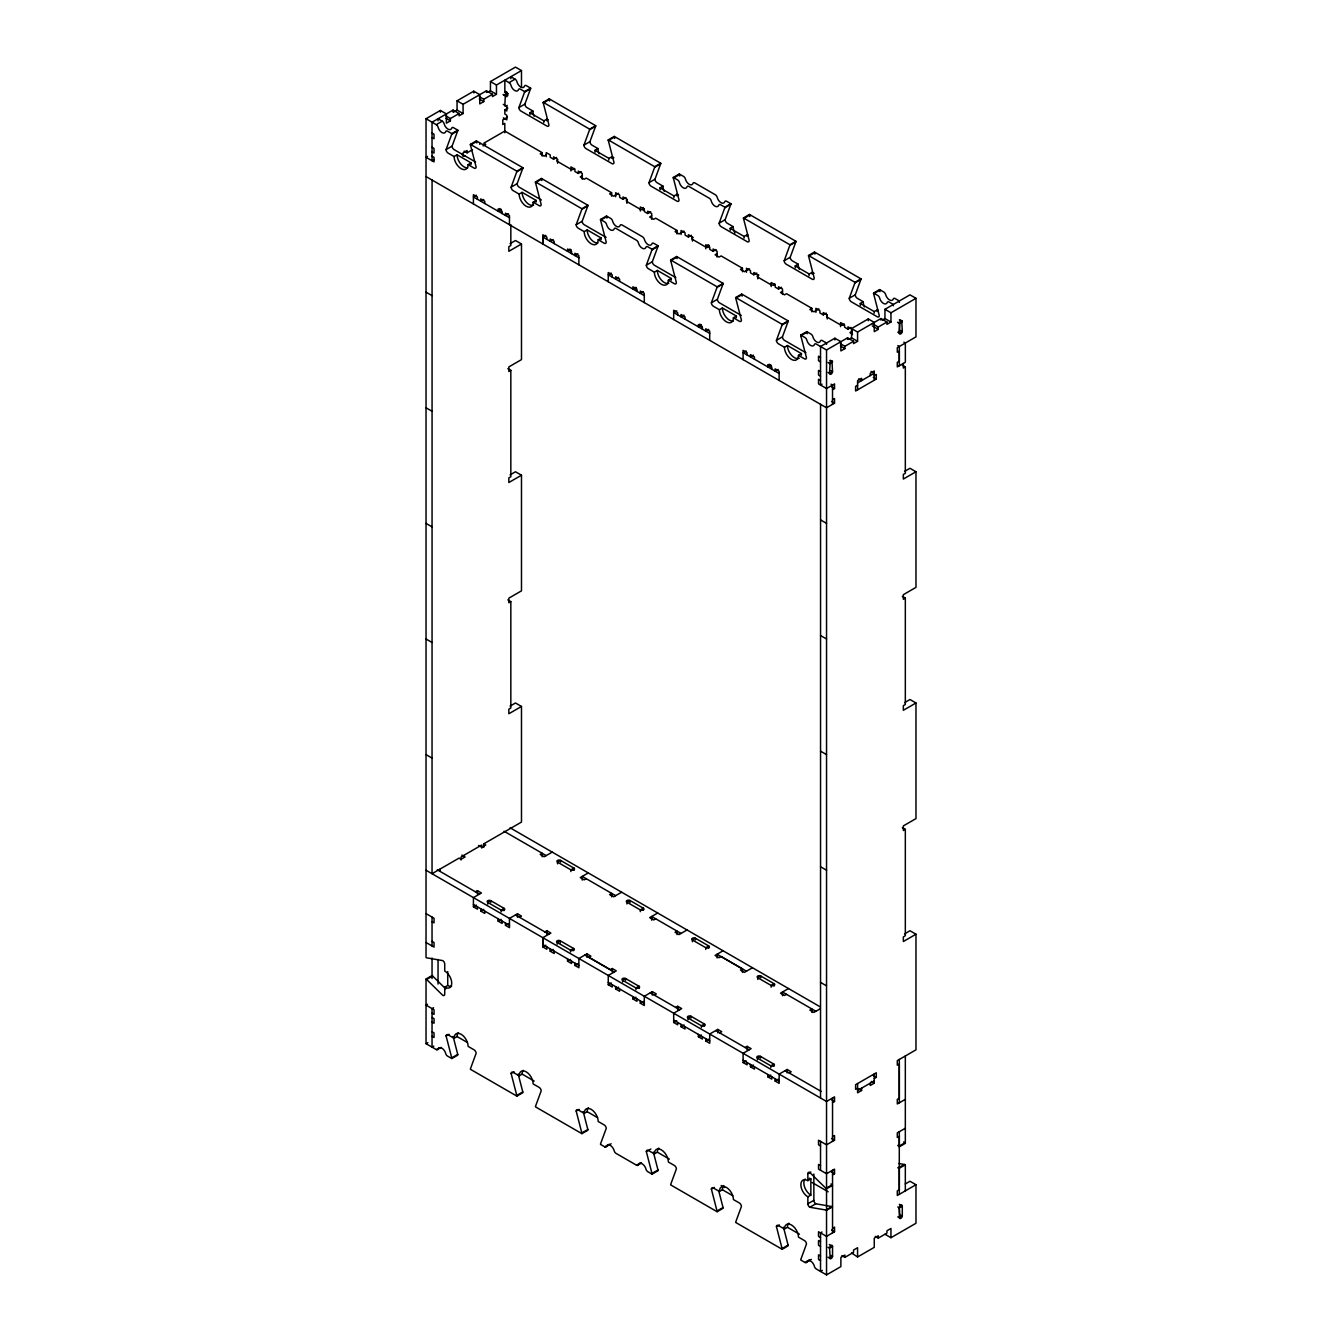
<?xml version="1.0" encoding="UTF-8"?>
<svg xmlns="http://www.w3.org/2000/svg" width="1342" height="1342" viewBox="0 0 1342 1342"><rect width="100%" height="100%" fill="white"/><g stroke="black" fill="none" stroke-linecap="round" stroke-linejoin="round"><path stroke-width="1.5" d="M507.125 105.364A2.13 1.225 -60 0 1 505.582 106.32A2.13 1.225 -60 0 1 504.793 105.246L505.481 93.705A2.483 1.426 -60 0 1 507.242 92.783M831.034 370.694L832.543 371.549L829.524 373.294L830.228 361.736A2.483 1.426 -60 0 1 831.973 360.813L832.526 371.566A2.13 1.225 -60 0 1 831.05 374.15A2.13 1.225 -60 0 1 829.541 373.294L828.031 372.422M832.543 1256.297L832.09 1257.605A2.483 1.426 -60 0 1 830.228 1258.846L829.541 1248.11A2.13 1.225 -60 0 1 831.05 1245.51A2.13 1.225 -60 0 1 832.543 1246.382L832.543 1256.297L831.05 1255.441M900.801 330.417L902.294 331.273L899.341 332.984L899.979 321.476A2.483 1.426 -60 0 1 901.74 320.553L902.294 331.273A2.13 1.225 -60 0 1 900.801 333.873A2.13 1.225 -60 0 1 899.291 333.017L897.798 332.145M902.294 1216.037L901.74 1217.496A2.483 1.426 -60 0 1 899.996 1218.57L899.291 1207.85A2.13 1.225 -60 0 1 900.801 1205.25A2.13 1.225 -60 0 1 902.294 1206.106L902.294 1216.037L900.801 1215.164M454.082 156.544L457.085 154.8L471.109 162.902L468.106 164.63A9.914 5.72 60 0 1 461.094 168.673A9.914 5.72 60 0 1 454.082 156.544L448.077 153.072A2.835 1.627 60 0 1 446.081 149.599L451.717 134.25A2.835 1.627 60 0 0 451.801 133.63L457.807 130.174L453.579 127.725A2.835 1.627 60 0 0 451.7 128.178A5.67 3.271 60 0 1 447.926 129.084A5.67 3.271 60 0 1 444.152 123.816A2.835 1.627 60 0 0 442.256 121.183L438.029 118.75L438.029 120.78M446.081 149.599L452.086 146.127L457.723 130.778A2.835 1.627 60 0 0 457.807 130.174M891.759 300.407A5.67 3.271 60 0 1 885.67 294.653A2.835 1.627 60 0 0 883.791 292.019L879.564 289.587L873.558 293.059A2.835 1.627 60 0 0 873.642 293.764L879.278 315.622A2.835 1.627 60 0 1 877.282 316.779L851.247 301.749A2.835 1.627 60 0 1 849.251 298.276L855.257 294.821L860.893 279.471A2.835 1.627 60 0 0 860.977 278.851L814.51 252.028L808.505 255.5A2.835 1.627 60 0 0 808.589 256.205L814.225 278.079A2.835 1.627 60 0 1 812.229 279.22L786.194 264.189A2.835 1.627 60 0 1 784.198 260.734L790.203 257.261L795.84 241.912A2.835 1.627 60 0 0 795.923 241.292L749.473 214.468L743.451 217.941A2.835 1.627 60 0 0 743.535 218.645L749.188 240.52A2.835 1.627 60 0 1 747.175 241.677L721.14 226.647A2.835 1.627 60 0 1 719.144 223.175L725.15 219.702L730.786 204.353A2.835 1.627 60 0 0 730.87 203.732L726.659 201.3A2.835 1.627 60 0 0 724.764 201.753A5.67 3.271 60 0 1 720.99 202.659A5.67 3.271 60 0 1 717.215 197.391A2.835 1.627 60 0 0 715.32 194.758L694.871 182.948A2.835 1.627 60 0 0 692.975 183.401A5.67 3.271 60 0 1 689.201 184.307A5.67 3.271 60 0 1 685.427 179.04A2.835 1.627 60 0 0 683.531 176.406L679.32 173.974L673.298 177.446A2.835 1.627 60 0 0 673.382 178.15L679.035 200.008A2.835 1.627 60 0 1 677.022 201.166L650.987 186.135A2.835 1.627 60 0 1 648.991 182.663L654.997 179.207L660.633 163.858A2.835 1.627 60 0 0 660.717 163.238L614.267 136.414L608.262 139.887A2.835 1.627 60 0 0 608.345 140.591L613.982 162.449A2.835 1.627 60 0 1 611.986 163.607L585.951 148.576A2.835 1.627 60 0 1 583.938 145.121L589.943 141.648L595.596 126.299A2.835 1.627 60 0 0 595.68 125.678L549.213 98.855L543.208 102.328A2.835 1.627 60 0 0 543.292 103.032L548.928 124.907A2.835 1.627 60 0 1 546.932 126.064L520.897 111.034A2.835 1.627 60 0 1 518.901 107.561L524.537 92.212A2.835 1.627 60 0 0 524.621 91.591L530.627 88.119L526.399 85.687A2.835 1.627 60 0 0 524.521 86.14A5.67 3.271 60 0 1 520.73 87.045A5.67 3.271 60 0 1 516.955 81.778A2.835 1.627 60 0 0 515.076 79.144L510.849 76.712L510.849 78.725M518.901 107.561L524.907 104.089L530.543 88.74A2.835 1.627 60 0 0 530.627 88.119M519.136 194.087L522.139 192.359L536.163 200.444L533.16 202.189A9.914 5.72 60 0 1 526.148 206.232A9.914 5.72 60 0 1 519.136 194.087L513.13 190.631A2.835 1.627 60 0 1 511.117 187.159L516.771 171.81A2.835 1.627 60 0 0 516.855 171.189L522.86 167.716L476.393 140.893L470.388 144.366A2.835 1.627 60 0 0 470.472 145.07L476.108 166.945A2.835 1.627 60 0 1 474.112 168.102L468.106 164.63M511.117 187.159L517.14 183.686L522.776 168.337A2.835 1.627 60 0 0 522.86 167.716M583.938 145.121L589.574 129.755A2.835 1.627 60 0 0 589.658 129.151L595.68 125.678M584.189 231.646L587.192 229.918L601.199 238.004L598.197 239.748A9.914 5.72 60 0 1 591.185 243.791A9.914 5.72 60 0 1 584.189 231.646L578.184 228.174A2.835 1.627 60 0 1 576.171 224.718L581.807 209.352A2.835 1.627 60 0 0 581.891 208.748L587.897 205.276L541.447 178.452L535.441 181.925A2.835 1.627 60 0 0 535.525 182.629L541.162 204.504A2.835 1.627 60 0 1 539.165 205.661L533.16 202.189M576.171 224.718L582.176 221.245L587.813 205.896A2.835 1.627 60 0 0 587.897 205.276M648.991 182.663L654.628 167.314A2.835 1.627 60 0 0 654.711 166.71L660.717 163.238M654.342 272.158L657.345 270.413L671.352 278.515L668.35 280.243A9.914 5.72 60 0 1 661.354 284.286A9.914 5.72 60 0 1 654.342 272.158L648.337 268.685A2.835 1.627 60 0 1 646.324 265.213L651.96 249.864A2.835 1.627 60 0 0 652.044 249.243L658.066 245.787L653.839 243.338A2.835 1.627 60 0 0 651.944 243.791A5.67 3.271 60 0 1 651.189 244.865M646.324 265.213L652.329 261.74L657.983 246.391A2.835 1.627 60 0 0 658.066 245.787M719.144 223.175L724.781 207.825A2.835 1.627 60 0 0 724.865 207.205L730.87 203.732M719.379 309.7L722.399 307.972L736.406 316.058L733.403 317.802A9.914 5.72 60 0 1 726.391 321.845A9.914 5.72 60 0 1 719.379 309.7L713.374 306.244A2.835 1.627 60 0 1 711.377 302.772L717.014 287.423A2.835 1.627 60 0 0 717.098 286.802L723.103 283.33L676.653 256.507L670.648 259.979A2.835 1.627 60 0 0 670.732 260.7L676.368 282.558A2.835 1.627 60 0 1 674.372 283.716L668.35 280.243M711.377 302.772L717.383 299.3L723.019 283.95A2.835 1.627 60 0 0 723.103 283.33M784.198 260.734L789.834 245.385A2.835 1.627 60 0 0 789.918 244.764L795.923 241.292M784.433 347.259L787.435 345.531L801.459 353.617L798.456 355.362A9.914 5.72 60 0 1 791.445 359.404A9.914 5.72 60 0 1 784.433 347.259L778.427 343.787A2.835 1.627 60 0 1 776.431 340.331L782.067 324.982A2.835 1.627 60 0 0 782.151 324.361L788.157 320.889L741.707 294.066L735.684 297.538A2.835 1.627 60 0 0 735.768 298.243L741.421 320.117A2.835 1.627 60 0 1 739.408 321.275L733.403 317.802M776.431 340.331L782.436 336.859L788.073 321.51A2.835 1.627 60 0 0 788.157 320.889M849.251 298.276L854.888 282.927A2.835 1.627 60 0 0 854.971 282.323L860.977 278.851M445.712 988.853L432.61 976.003A2.835 1.627 60 0 0 432.04 975.567L426.035 979.039A2.835 1.627 60 0 1 426.605 979.475L442.726 995.294A2.835 1.627 60 0 0 444.722 994.137L444.722 987.192A9.914 5.72 60 0 0 451.734 983.149A9.914 5.72 60 0 0 444.722 971.004L444.722 964.076A2.835 1.627 60 0 0 442.726 960.604L426.605 957.819A2.835 1.627 60 0 1 426.035 957.584L426.035 118.733L440.377 110.463L446.4 113.919L446.4 123.179L450.392 120.864L450.392 118.549L459.081 113.533L459.081 115.848L463.074 113.533L463.074 104.29L457.068 100.818L457.068 110.078L463.074 113.533M457.068 100.818L473.76 91.189L479.765 94.661L479.765 103.904L483.774 101.589L483.774 99.274L492.447 94.276L492.447 96.574L496.456 94.276L496.456 85.016L521.484 70.572L521.484 87.431M496.456 94.276L490.451 90.803L490.451 81.56L515.479 67.1L521.484 70.572M459.081 113.533L453.059 110.078L432.023 122.223L432.04 160.755L434.036 159.597M463.074 104.29L486.441 90.803L492.447 94.276M453.562 112.091L457.068 110.078M487.7 92.397L490.451 90.803M426.035 118.733L436.251 124.655L442.256 121.183M503.334 94.728L506.84 96.741L506.84 92.128L504.844 90.971L504.844 80.184L509.071 82.617L515.076 79.144M451.717 134.25L457.723 130.778M524.537 92.212L530.543 88.74M503.334 117.844L506.84 119.874L506.84 115.244L504.844 114.087L504.844 109.859L507.846 108.115M427.528 156.41L426.035 157.282L434.02 161.912L434.02 157.282L432.023 156.125M507.461 117.207L502.797 119.891L502.797 124.521L504.793 123.363L504.793 132.757M470.472 145.07L476.477 141.615A2.835 1.627 60 0 1 476.393 140.893M543.292 103.032L549.297 99.576A2.835 1.627 60 0 1 549.213 98.855M530.073 114.624A9.914 5.72 60 0 1 529.905 112.762L532.908 111.034A9.914 5.72 60 0 0 534.082 116.167M464.097 151.109L467.1 152.837L472.518 149.7M483.12 145.909L485.787 144.366L483.791 143.208L504.81 131.063L542.202 152.653L542.202 156.108M543.762 122.525A9.914 5.72 60 0 0 543.929 120.847L546.932 119.119L548.056 119.774M542.202 152.653L540.189 153.81L544.198 156.108L546.194 154.967M476.444 195.227L473.441 196.972L509.49 217.773M516.771 171.81L522.776 168.337M589.574 129.755L595.596 126.299M483.757 199.488L480.755 201.216L480.755 198.918L484.764 201.216L484.764 203.531M546.228 156.679L546.228 152.636L550.237 154.934L550.237 157.249L553.575 159.178L556.578 157.45M535.525 182.629L541.531 179.157A2.835 1.627 60 0 1 541.447 178.452M608.345 140.591L614.351 137.119A2.835 1.627 60 0 1 614.267 136.414M595.127 152.166A9.914 5.72 60 0 1 594.959 150.321L597.962 148.576A9.914 5.72 60 0 0 599.119 153.726M501.136 211.231L501.136 209.486L498.1 211.248L498.1 208.933L502.109 211.248L502.109 213.563M508.45 213.747L505.448 215.475L505.448 213.177L509.457 215.475L509.457 224.735M570.904 170.954L570.92 166.894L574.93 169.209L574.93 171.508L578.268 173.437L581.271 171.709M608.798 160.067A9.914 5.72 60 0 0 608.966 158.406L611.986 156.679L613.848 157.752M582.243 175.768L580.247 176.926L584.24 179.241L586.253 178.083L611.617 192.728L611.617 196.2M426.035 292.17L432.04 295.626M510.061 243.657L515.479 240.52L521.484 243.992L521.484 359.606L508.836 366.92L508.836 371.533L510.832 370.375L510.832 476.745L508.836 477.903L508.836 482.533L521.484 475.219L521.484 590.849L508.836 598.146L508.836 602.776L510.832 601.619L510.832 707.989L508.836 709.146L508.836 713.759L521.484 706.462L521.484 822.076L483.791 843.833L483.791 847.305M521.484 243.992L508.836 251.306L508.836 246.676L510.832 245.519L510.832 224.668M581.807 209.352L587.813 205.896M654.628 167.314L660.633 163.858M611.617 192.728L609.603 193.885L613.613 196.2L618.628 193.298M546.831 239.379L546.831 237.064L542.839 234.749L542.839 243.992L542.856 237.048L545.858 235.32M553.172 239.564L550.17 241.308L550.17 238.993L554.179 241.308L554.179 243.607M615.643 196.754L615.643 192.711L619.652 195.026L619.652 197.341L622.99 199.253L625.993 197.526M598.197 239.748L604.202 243.204A2.835 1.627 60 0 0 606.215 242.046L600.579 220.189A2.835 1.627 60 0 1 600.495 219.484L606.5 216.012L610.711 218.444A2.835 1.627 60 0 1 612.606 221.078A5.67 3.271 60 0 0 616.381 226.345A5.67 3.271 60 0 0 620.155 225.439A2.835 1.627 60 0 1 622.051 224.986L642.516 236.796A2.835 1.627 60 0 1 644.395 239.43A5.67 3.271 60 0 0 650.216 245.234M600.579 220.189L606.584 216.716A2.835 1.627 60 0 1 606.5 216.012M673.382 178.15L679.388 174.678A2.835 1.627 60 0 1 679.32 173.974M660.18 189.725A9.914 5.72 60 0 1 660.012 187.88L663.015 186.135A9.914 5.72 60 0 0 664.173 191.269M673.852 197.626A9.914 5.72 60 0 0 674.019 195.966L677.022 194.238L678.532 195.093M577.882 253.823L574.879 255.567L574.879 253.252L578.872 255.567L578.872 264.81M640.319 211.029L640.352 206.97L644.345 209.285L644.345 211.6L647.683 213.512L650.685 211.784M651.658 215.844L649.662 217.001L653.671 219.316L655.668 218.159L677.039 230.489L677.039 233.961M677.039 230.489L675.043 231.646L679.052 233.961L684.051 231.059M611.264 273.08L608.262 274.825L644.311 295.626M651.96 249.864L657.983 246.391M724.781 207.825L730.786 204.353M618.595 277.341L615.592 279.069L615.592 276.754L619.601 279.069L619.601 281.384M681.065 234.531L681.065 230.472L685.074 232.787L685.074 235.102L688.412 237.031L691.415 235.286M670.732 260.7L676.737 257.228A2.835 1.627 60 0 1 676.653 256.507M743.535 218.645L749.557 215.19A2.835 1.627 60 0 1 749.473 214.468M730.333 230.237A9.914 5.72 60 0 1 730.165 228.375L733.168 226.647A9.914 5.72 60 0 0 734.946 233.072M426.035 407.783L432.04 411.256M635.94 287.356L632.938 289.084L632.938 286.769L636.947 289.084L636.947 291.399M643.288 291.6L640.285 293.328L640.285 291.013L644.294 293.328L644.294 302.571M705.741 248.79L705.758 244.73L709.767 247.045L709.767 249.36L713.105 251.29L716.108 249.562M744.005 238.138A9.914 5.72 60 0 0 744.173 236.477L747.175 234.733L748.299 235.387M717.098 253.604L715.085 254.762L719.094 257.077L721.107 255.919L742.445 268.266L742.445 271.738M742.445 268.266L740.448 269.423L744.441 271.738L749.457 268.836M717.014 287.423L723.019 283.95M789.834 245.385L795.84 241.912M676.703 310.841L673.684 312.585L709.733 333.386M684.001 315.102L680.998 316.829L680.998 314.531L685.007 316.829L685.007 319.144M746.487 272.292L746.487 268.249L750.48 270.564L750.48 272.862L753.818 274.791L756.821 273.063M735.768 298.243L741.774 294.787A2.835 1.627 60 0 1 741.707 294.066M808.589 256.205L814.594 252.732A2.835 1.627 60 0 1 814.51 252.028M795.37 267.796A9.914 5.72 60 0 1 795.202 265.934L798.205 264.189A9.914 5.72 60 0 0 799.379 269.339M701.363 325.116L698.36 326.861L698.36 324.546L702.369 326.861L702.369 329.176M708.71 329.36L705.707 331.088L705.707 328.79L709.7 331.088L709.7 340.348M771.147 286.567L771.18 282.508L775.19 284.823L775.19 287.121L778.528 289.05L781.53 287.322M809.058 275.68A9.914 5.72 60 0 0 809.226 274.02L812.229 272.292L814.108 273.382M782.503 291.382L780.49 292.539L784.5 294.854L786.496 293.697L811.86 308.341L811.86 311.814M426.035 523.397L432.04 526.869M510.061 474.883L515.479 471.763L521.484 475.219M782.067 324.982L788.073 321.51M854.888 282.927L860.893 279.471M811.86 308.341L809.863 309.499L813.873 311.814L818.872 308.912M746.118 350.933L743.116 352.661L779.165 373.479M753.432 355.177L750.43 356.922L750.43 354.607L754.439 356.922L754.439 359.237M815.902 312.367L815.902 308.325L819.912 310.639L819.912 312.954L823.25 314.884L826.253 313.139M798.456 355.362L804.462 358.817A2.835 1.627 60 0 0 806.458 357.66L800.822 335.802A2.835 1.627 60 0 1 800.738 335.097L806.743 331.625L810.971 334.057A2.835 1.627 60 0 1 812.866 336.691A5.67 3.271 60 0 0 816.641 341.958A5.67 3.271 60 0 0 820.415 341.053A2.835 1.627 60 0 1 822.294 340.6L826.521 343.049L826.521 344.391M800.822 335.802L806.827 332.33A2.835 1.627 60 0 1 806.743 331.625M873.642 293.764L879.647 290.291A2.835 1.627 60 0 1 879.564 289.587M860.423 305.339A9.914 5.72 60 0 1 860.256 303.493L863.258 301.749A9.914 5.72 60 0 0 864.416 306.899M770.811 366.92L770.811 365.192L767.775 366.936L767.775 364.621L771.784 366.936L771.784 369.251M874.112 313.24A9.914 5.72 60 0 0 874.279 311.579L877.282 309.851L878.406 310.488M778.125 369.436L775.122 371.18L775.122 368.865L779.132 371.18L779.132 380.423M840.562 326.643L840.595 322.583L844.604 324.898L844.604 327.213L847.943 329.142L850.945 327.398M820.516 346.504L834.875 338.218L840.88 341.69L840.88 350.933L844.89 348.618L844.89 346.303L853.562 341.304L853.562 343.619L857.572 341.304L857.572 332.044L851.566 328.589L851.566 337.832L857.572 341.304M851.566 328.589L868.257 318.943L874.263 322.415L874.263 331.659L878.272 329.36L878.272 327.045L886.945 322.03L886.945 324.345L890.954 322.03L890.954 312.787L915.982 298.327L915.982 336.876L897.295 347.662L897.295 352.275L899.291 351.134L899.291 361.149L897.295 362.306L897.295 366.92L905.347 362.273L905.347 343.015L903.837 342.143M890.954 322.03L884.948 318.557L884.948 309.314L909.977 294.854L915.982 298.327M851.918 331.457L849.922 332.615L852.589 334.158M800.738 335.097L804.965 337.53A2.835 1.627 60 0 1 806.844 340.163A5.67 3.271 60 0 0 810.635 345.431A5.67 3.271 60 0 0 814.409 344.525A2.835 1.627 60 0 1 816.288 344.072L826.538 349.977L847.557 337.832L853.562 341.304M857.572 332.044L880.939 318.557L886.945 322.03M848.815 339.425L851.566 337.832M882.432 320L884.948 318.557M829.524 363.665L832.526 361.921L830.027 360.478M897.832 322.483L899.341 323.355L902.344 321.627L899.341 319.882M822.025 384.181L820.532 385.037L820.532 346.504M832.543 389.666L834.539 388.509L834.539 383.879L826.521 388.526L818.519 383.896L818.519 379.266L820.516 380.423M857.588 382.906L874.279 373.277L871.075 371.432M832.543 399.681L834.539 398.524L834.539 403.154L826.521 407.783L426.018 176.557M857.588 385.221L855.592 386.379L855.592 391.008L876.276 379.065L876.276 374.435L874.279 375.592M426.035 639.01L432.04 642.482M905.33 1099.333L897.295 1103.98L897.295 1099.35L899.291 1098.192L899.291 1064.089L897.295 1065.246L897.295 1060.633L915.982 1049.83L915.982 934.217L903.334 941.53L903.334 936.901L905.33 935.743L905.33 829.373L903.334 830.53L903.334 825.9L915.982 818.603L915.982 702.99L903.334 710.287L903.334 705.674L905.33 704.516L905.33 598.146L903.334 599.304L903.334 594.674L915.982 587.377L915.982 471.747L903.334 479.06L903.334 474.431L905.33 473.273L905.33 366.903L903.334 368.06L903.334 363.447M820.566 519.908L826.571 523.38M904.558 471.411L909.977 468.291L915.982 471.747M426.035 754.623L432.04 758.096M510.061 706.127L515.479 702.99L521.484 706.462M820.532 635.538L826.571 638.993M475.437 891.826L477.45 890.669L481.442 892.984L473.424 897.613L473.424 906.856L477.433 909.171L477.433 906.856M552.216 852.12L544.198 856.75L540.189 854.435L542.202 853.277L542.202 856.75M473.424 906.856L476.427 905.129M480.772 908.786L480.772 911.101L483.774 909.356M498.117 918.8L498.117 921.115L501.12 919.387M519.505 917.257L521.501 916.1L517.492 913.785L509.474 918.414L509.474 927.674L505.464 925.359L505.464 923.044M588.266 872.921L580.247 877.567L584.24 879.866L586.253 878.725M505.464 925.359L508.467 923.615M820.532 751.151L826.571 754.607M904.558 702.654L909.977 699.518L915.982 702.99M426.605 979.475L432.61 976.003M444.722 987.192L447.725 985.464A9.914 5.72 60 0 0 451.6 986.353M544.869 931.902L546.865 930.744L550.874 933.059L542.839 937.689L542.839 946.932L546.848 949.247L546.848 946.932M427.528 1004.269L426.035 1005.124L434.036 1009.754L434.036 1014.384L432.04 1013.227M621.648 892.195L613.613 896.825L609.603 894.51L611.617 893.353L611.617 896.825M433.55 1007.741L432.04 1008.597L432.04 1047.146L433.835 1046.106M542.839 946.932L545.842 945.204M550.186 948.861L550.186 951.176L553.189 949.448M567.549 958.893L567.549 961.191L570.551 959.463M426.035 979.039L426.035 1043.673L427.83 1042.633M612.271 984.709L612.271 987.024L608.262 984.709L608.262 975.449L616.28 970.836L612.271 968.521L610.258 969.679L588.92 957.332L590.916 956.175L586.924 953.86L578.888 958.507L578.888 967.75L574.879 965.435L574.879 963.12M657.681 913.013L649.662 917.643L653.671 919.958L655.668 918.8M453.126 1036.494L457.739 1054.376A2.835 1.627 60 0 1 457.823 1055.08L451.818 1058.553A2.835 1.627 60 0 0 451.734 1057.848L446.098 1035.99L449.1 1034.246M574.879 965.435L577.882 963.707M446.098 1035.99A2.835 1.627 60 0 1 448.094 1034.833L454.099 1038.289L457.102 1036.561A9.914 5.72 60 0 1 458.276 1032.77M426.035 1043.673L436.267 1049.578L439.27 1047.85M436.267 1049.578A2.835 1.627 60 0 0 438.146 1049.125L441.149 1047.397M451.734 1057.848L457.739 1054.376M687.054 929.956L679.052 934.586L675.043 932.271L677.039 931.113L677.039 934.586M608.262 984.709L611.264 982.965M820.532 866.781L826.571 870.22M615.609 986.638L615.609 988.937L618.612 987.209M632.954 996.653L632.954 998.968L635.957 997.223M654.326 995.11L656.322 993.952L652.313 991.637L644.311 996.267L644.311 1005.51L640.302 1003.195L640.302 1000.897M723.103 950.773L715.085 955.403L719.094 957.718L721.107 956.561L742.445 968.89L742.445 972.363M518.18 1074.053L522.793 1091.935A2.835 1.627 60 0 1 522.877 1092.64L516.871 1096.112A2.835 1.627 60 0 0 516.787 1095.408L511.134 1073.533L514.137 1071.805M640.302 1003.195L643.304 1001.467M511.134 1073.533A2.835 1.627 60 0 1 513.147 1072.375L519.153 1075.848L522.155 1074.12A9.914 5.72 60 0 1 523.313 1070.329M516.787 1095.408L522.793 1091.935M675.697 1007.439L677.693 1006.282L681.702 1008.597L673.684 1013.227L673.684 1022.47L677.676 1024.785L677.676 1022.47M742.445 968.89L740.448 970.048L744.441 972.363L752.476 967.733M673.684 1022.47L676.687 1020.742M681.015 1024.399L681.015 1026.714L684.017 1024.969M704.382 1024.013L701.38 1025.741L688.027 1018.041A2.13 1.225 0 0 1 688.043 1016.297A2.13 1.225 0 0 1 691.046 1016.297L704.399 1024.013L704.399 1026.177M698.377 1034.414L698.377 1036.729L701.38 1035.001M583.216 1111.595L587.83 1129.494A2.835 1.627 60 0 1 587.913 1130.199L581.908 1133.671A2.835 1.627 60 0 0 581.824 1132.95L576.188 1111.092L579.19 1109.364M719.748 1032.87L721.744 1031.713L717.752 1029.398L709.717 1034.028L709.717 1043.288L705.724 1040.973L705.724 1038.658M788.526 988.534L780.49 993.181L784.5 995.479L786.496 994.338M705.724 1040.973L708.727 1039.245M576.188 1111.092A2.835 1.627 60 0 1 578.184 1109.935L584.206 1113.407L587.209 1111.679A9.914 5.72 60 0 1 588.366 1107.871M820.532 982.394L826.538 985.867M904.558 933.881L909.977 930.744L915.982 934.217M581.824 1132.95L587.83 1129.494M745.112 1047.515L747.125 1046.357L751.117 1048.672L743.099 1053.302L743.099 1062.545L747.108 1064.86L747.108 1062.545M820.398 1008.681L813.873 1012.438L809.863 1010.123L811.86 1008.983L811.86 1012.438M743.099 1062.545L746.102 1060.817M584.206 1113.407A9.914 5.72 60 0 1 591.201 1109.364A9.914 5.72 60 0 1 598.213 1121.493L604.219 1124.965A2.835 1.627 60 0 1 606.232 1128.437L600.579 1143.787A2.835 1.627 60 0 0 600.495 1144.407L604.722 1146.84L609.234 1144.24M604.722 1146.84A2.835 1.627 60 0 0 606.618 1146.387L611.113 1143.787M750.446 1064.474L750.446 1066.789L753.449 1065.062M767.792 1074.506L767.792 1076.804L770.794 1075.076M789.163 1072.946L791.176 1071.788L787.167 1069.473L779.148 1074.12L779.148 1083.363L775.139 1081.048L775.139 1078.733M653.369 1152.107L657.983 1169.989A2.835 1.627 60 0 1 658.066 1170.71L652.061 1174.166A2.835 1.627 60 0 0 651.977 1173.462L646.341 1151.604L650.853 1149.004M775.139 1081.048L778.142 1079.32M646.341 1151.604A2.835 1.627 60 0 1 648.354 1150.446L654.359 1153.902L657.362 1152.174A9.914 5.72 60 0 1 658.821 1148.064M606.618 1146.387A5.67 3.271 60 0 1 610.392 1145.481A5.67 3.271 60 0 1 614.166 1150.748A2.835 1.627 60 0 0 616.045 1153.382L636.511 1165.192L641.023 1162.591M636.511 1165.192A2.835 1.627 60 0 0 638.406 1164.739L641.409 1163.011M651.977 1173.462L657.983 1169.989M832.543 1102.638L834.539 1101.48L834.539 1096.85L826.538 1101.48L426.035 870.253M857.588 1088.177L855.592 1089.335L855.592 1084.705L876.276 1072.761L876.276 1077.374L874.279 1078.532M857.588 1090.476L874.279 1080.847M861.598 1088.177L861.598 1090.476L857.588 1092.791L857.588 1083.548M874.279 1073.919L874.279 1083.162L870.27 1085.477L870.27 1083.162M718.943 1191.646L723.036 1207.548A2.835 1.627 60 0 1 723.12 1208.253L717.114 1211.725A2.835 1.627 60 0 0 717.031 1211.021L711.394 1189.146L714.397 1187.418M711.394 1189.146A2.835 1.627 60 0 1 713.39 1187.989L719.396 1191.461L722.399 1189.733A9.914 5.72 60 0 1 723.875 1185.623M832.543 1136.741L834.539 1135.584L834.539 1140.214L826.538 1144.827L818.519 1140.214L818.519 1144.827L820.532 1145.984M717.031 1211.021L723.036 1207.548M809.847 1207.246L815.852 1203.774L831.973 1206.575A2.835 1.627 60 0 1 832.543 1206.81L826.538 1210.266A2.835 1.627 60 0 0 825.967 1210.031L809.847 1207.246A2.835 1.627 60 0 1 807.85 1203.774L807.85 1196.846A9.914 5.72 60 0 1 800.838 1184.701A9.914 5.72 60 0 1 807.85 1180.658L807.85 1173.713L810.853 1171.985M807.85 1180.658L810.853 1178.913L810.853 1195.101L807.85 1196.846M905.33 1128.236L897.295 1132.883L897.295 1137.513L899.291 1136.355L899.291 1189.733L897.295 1190.891L897.295 1195.504L915.982 1184.718L915.982 1223.267L890.954 1237.71L884.948 1234.237M832.543 1174.887L834.539 1173.73L834.539 1169.117L826.538 1173.73L818.519 1169.117L818.519 1164.487L820.532 1165.644M825.967 1188.375L831.973 1184.902A2.835 1.627 60 0 0 832.543 1185.338L826.538 1188.811A2.835 1.627 60 0 1 825.967 1188.375L809.847 1172.556A2.835 1.627 60 0 0 807.85 1173.713M898.754 1146.353L904.76 1142.881A2.835 1.627 60 0 0 905.33 1143.317L899.325 1146.789A2.835 1.627 60 0 1 898.754 1146.353L897.748 1145.363M807.85 1203.774L813.856 1200.302L813.856 1174.015M783.476 1227.209L788.09 1245.108A2.835 1.627 60 0 1 788.173 1245.812L782.168 1249.285A2.835 1.627 60 0 0 782.084 1248.58L776.448 1226.705L779.45 1224.978M776.448 1226.705A2.835 1.627 60 0 1 778.444 1225.548L784.449 1229.02L787.452 1227.293A9.914 5.72 60 0 1 788.911 1223.183M825.967 1210.031L831.973 1206.575M897.748 1167.842L904.76 1164.537A2.835 1.627 60 0 1 905.33 1164.772L905.33 1190.874M898.754 1168.01A2.835 1.627 60 0 1 899.325 1168.245L905.33 1164.772M782.084 1248.58L788.09 1245.108M822.025 1232.023L820.532 1232.895L820.532 1271.428L822.327 1270.388M905.296 1183.946L909.977 1181.245L915.982 1184.718M832.543 1228.265L834.539 1227.108L834.539 1231.738L826.538 1236.368L818.519 1231.738L818.519 1236.368L820.532 1237.525M897.798 1206.978L899.291 1207.85L902.327 1206.089L899.325 1204.361M784.449 1229.02A9.914 5.72 60 0 1 791.461 1224.978A9.914 5.72 60 0 1 798.473 1237.106L804.479 1240.578A2.835 1.627 60 0 1 806.475 1244.051L800.838 1259.4A2.835 1.627 60 0 0 800.755 1260.021L804.982 1262.453L809.478 1259.853M804.982 1262.453A2.835 1.627 60 0 0 806.861 1262L811.373 1259.4M829.541 1257.756L832.543 1256.011M902.327 1215.735L899.325 1217.462L899.325 1207.834M841.887 1255.626L844.89 1257.37L853.562 1252.354L853.562 1250.039L857.572 1247.724L857.572 1256.984L851.566 1252.942M875.269 1236.368L878.272 1238.096L886.945 1233.08L886.945 1230.782L890.954 1228.467L890.954 1237.71M806.861 1262A5.67 3.271 60 0 1 810.635 1261.094A5.67 3.271 60 0 1 814.409 1266.362A2.835 1.627 60 0 0 816.305 1268.995L826.538 1274.9L840.88 1266.613L840.88 1257.37L844.89 1255.055L844.89 1257.37M857.572 1256.984L874.263 1247.339L874.263 1238.096L878.272 1235.781L878.272 1238.096M898.721 1163.497L904.76 1164.537M507.242 92.783L507.796 95.685M524.621 91.591L520.394 89.159A2.835 1.627 60 0 0 518.498 89.612A5.67 3.271 60 0 1 514.724 90.518A5.67 3.271 60 0 1 510.95 85.251A2.835 1.627 60 0 0 509.071 82.617M543.208 102.328L589.658 129.151M608.262 139.887L654.711 166.71M673.298 177.446L677.525 179.878A2.835 1.627 60 0 1 679.421 182.512A5.67 3.271 60 0 0 683.195 187.779A5.67 3.271 60 0 0 686.97 186.874A2.835 1.627 60 0 1 688.849 186.421L709.314 198.23A2.835 1.627 60 0 1 711.21 200.864A5.67 3.271 60 0 0 714.984 206.131A5.67 3.271 60 0 0 718.758 205.225A2.835 1.627 60 0 1 720.654 204.772L724.865 207.205M743.451 217.941L789.918 244.764M808.505 255.5L854.971 282.323M873.558 293.059L877.785 295.492A2.835 1.627 60 0 1 879.664 298.125A5.67 3.271 60 0 0 883.439 303.393A5.67 3.271 60 0 0 887.213 302.487A2.835 1.627 60 0 1 889.109 302.034L893.336 304.466L893.336 305.825M490.451 81.56L496.456 85.016M884.948 309.314L890.954 312.787M505.179 92.078L507.796 93.605M900.046 320.067L902.294 321.359M504.844 92.128L507.846 93.856M532.908 111.034L526.903 107.561A2.835 1.627 60 0 1 524.907 104.089M597.962 148.576L591.956 145.121A2.835 1.627 60 0 1 589.943 141.648M663.015 186.135L656.993 182.663A2.835 1.627 60 0 1 654.997 179.207M733.168 226.647L727.163 223.175A2.835 1.627 60 0 1 725.15 219.702M798.205 264.189L792.199 260.734A2.835 1.627 60 0 1 790.203 257.261M863.258 301.749L857.253 298.276A2.835 1.627 60 0 1 855.257 294.821M503.3 94.46L504.793 95.332M897.798 322.231L899.291 323.087M529.905 112.762L543.929 120.847M594.959 150.321L608.966 158.406M660.012 187.88L674.019 195.966M730.165 228.375L744.173 236.477M795.202 265.934L809.226 274.02M860.256 303.493L874.279 311.579M503.3 104.391L506.84 106.387L506.84 111L504.844 109.859M479.262 96.674L483.774 99.274M872.266 323.573L878.272 327.045M479.262 98.989L483.774 101.589M872.266 325.888L878.272 329.36M897.832 345.615L899.341 346.471L899.341 365.745M707.922 244.848L708.744 245.318A2.13 1.225 0 0 1 709.281 245.821M902.327 365.175L905.33 366.903M445.896 115.949L450.392 118.549M840.394 343.703L844.89 346.303M445.896 118.264L450.392 120.864M840.394 346.018L844.89 348.618M451.801 133.63L447.574 131.197A2.835 1.627 60 0 0 445.695 131.65A5.67 3.271 60 0 1 441.921 132.556A5.67 3.271 60 0 1 438.129 127.289A2.835 1.627 60 0 0 436.251 124.655M470.388 144.366L516.855 171.189M535.441 181.925L581.891 208.748M600.495 219.484L604.705 221.916A2.835 1.627 60 0 1 606.601 224.55A5.67 3.271 60 0 0 610.375 229.817A5.67 3.271 60 0 0 614.15 228.912A2.835 1.627 60 0 1 616.045 228.459L636.494 240.268A2.835 1.627 60 0 1 638.389 242.902A5.67 3.271 60 0 0 642.164 248.169A5.67 3.271 60 0 0 645.938 247.264A2.835 1.627 60 0 1 647.834 246.811L652.044 249.243M670.648 259.979L717.098 286.802M735.684 297.538L782.151 324.361M873.273 377.32L876.276 379.065M830.295 360.327L832.543 361.635M858.595 378.863L861.598 380.608L861.598 378.293L857.588 380.608L857.588 389.851M432.023 133.009L434.02 134.166L434.02 138.796L432.023 137.639M820.516 357.308L818.519 356.15L818.519 360.763L820.516 361.921M828.031 362.491L829.541 363.363M475.622 162.03L454.082 149.599A2.835 1.627 60 0 1 452.086 146.127M541.413 200.025L519.136 187.159A2.835 1.627 60 0 1 517.14 183.686M606.081 237.349L584.189 224.718A2.835 1.627 60 0 1 582.176 221.245M675.865 277.643L654.342 265.213A2.835 1.627 60 0 1 652.329 261.74M741.287 315.42L719.379 302.772A2.835 1.627 60 0 1 717.383 299.3M805.955 352.761L784.433 340.331A2.835 1.627 60 0 1 782.436 336.859M461.9 154.464L465.104 156.309M432.023 147.268L434.02 148.425L434.02 153.055L432.023 151.898M820.516 371.566L818.519 370.409L818.519 375.022L820.516 376.179M831.034 384.181L832.526 385.053L832.526 404.311M831.537 386.781L834.539 388.509M499.476 208.53L501.136 209.486M569.729 249.092L570.568 249.578A2.13 1.225 0 0 0 571.038 249.78M699.719 324.143L701.396 325.1M769.151 364.219L770.811 365.192M831.537 401.426L834.539 403.154M542.856 237.048L578.905 257.849M507.83 368.647L510.832 370.375M902.327 596.402L905.33 598.146M507.83 599.874L510.832 601.619M902.327 827.645L905.33 829.373M510.094 827.796L820.13 1006.802M504.089 831.268L546.211 855.592M615.626 895.668L582.26 876.393L582.26 880.1M681.048 933.428L651.675 916.469L651.675 920.176M746.471 971.205L717.098 954.246L717.098 957.936M815.886 1011.281L782.503 992.006L782.503 995.714M483.791 843.833L485.787 844.99L481.778 847.305L478.574 845.46M873.273 1075.647L876.276 1077.374M871.277 1081.434L874.279 1083.162M461.9 855.089L465.104 856.934L461.094 859.249L459.081 858.092L432.04 873.709L432.074 179.996M858.595 1088.748L861.598 1090.476M437.307 869.817L479.43 894.141M515.479 914.959L548.861 934.217M584.894 955.034L614.267 971.994M650.316 992.795L679.689 1009.754M715.722 1030.572L749.104 1049.83M785.154 1070.648L821.203 1091.449M831.537 1099.735L834.539 1101.48M473.441 904.542L509.49 925.343M578.905 965.435L542.856 944.617L542.856 937.672M608.262 982.394L644.311 1003.195M673.684 1020.155L709.733 1040.956M743.116 1060.23L779.165 1081.048M480.772 911.101L484.781 913.416L484.781 911.101M498.117 921.115L502.126 923.43L502.126 921.115M550.186 951.176L554.196 953.491L554.196 951.176M567.549 961.191L571.541 963.506L571.541 961.191M615.609 988.937L619.601 991.252L619.601 988.937M632.954 998.968L636.964 1001.283L636.964 998.968M681.015 1026.714L685.024 1029.029L685.024 1026.714M698.377 1036.729L702.386 1039.043L702.386 1036.729M750.446 1066.789L754.439 1069.104L754.439 1066.789M767.792 1076.804L771.801 1079.119L771.801 1076.804M831.537 1138.469L834.539 1140.214M426.035 913.6L434.036 918.23L434.036 922.86L432.04 921.702M432.04 941.346L434.036 942.503L434.036 947.133L426.035 942.503M831.537 1172.002L834.539 1173.73M897.798 1216.892L899.308 1217.899M812.061 1182.503L828.148 1191.78M831.537 1230.01L834.539 1231.738M829.339 1244.537L832.543 1246.382L829.541 1248.11L828.031 1247.255M432.04 1017.471L434.036 1018.628L434.036 1023.241L432.04 1022.084M820.532 1241.753L818.519 1240.595L818.519 1245.225L820.532 1246.382M721.14 1185.523L724.613 1187.536M457.102 1036.561L467.452 1042.533M522.155 1074.12L534.166 1081.048M587.209 1111.679L597.542 1117.651M657.362 1152.174L669.373 1159.119M722.399 1189.733L732.749 1195.705M787.452 1227.293L799.463 1234.221M828.031 1257.169L829.541 1258.175M432.04 1031.73L434.036 1032.887L434.036 1037.5L432.04 1036.343M820.532 1256.011L818.519 1254.854L818.519 1259.484L820.532 1260.641M451.818 1058.553L447.591 1056.12A2.835 1.627 60 0 1 445.695 1053.487A5.67 3.271 60 0 0 441.921 1048.219A5.67 3.271 60 0 0 438.146 1049.125M516.871 1096.112L470.405 1069.289A2.835 1.627 60 0 1 470.488 1068.668L476.125 1053.319A2.835 1.627 60 0 0 474.129 1049.863L468.123 1046.391A9.914 5.72 60 0 0 461.111 1034.246A9.914 5.72 60 0 0 454.099 1038.289M581.908 1133.671L535.458 1106.848A2.835 1.627 60 0 1 535.542 1106.227L541.178 1090.878A2.835 1.627 60 0 0 539.182 1087.406L533.16 1083.95A9.914 5.72 60 0 0 526.165 1071.805A9.914 5.72 60 0 0 519.153 1075.848M652.061 1174.166L647.851 1171.734A2.835 1.627 60 0 1 645.955 1169.1A5.67 3.271 60 0 0 642.181 1163.833A5.67 3.271 60 0 0 638.406 1164.739M717.114 1211.725L670.664 1184.902A2.835 1.627 60 0 1 670.748 1184.298L676.385 1168.932A2.835 1.627 60 0 0 674.372 1165.477L668.366 1162.004A9.914 5.72 60 0 0 661.354 1149.859A9.914 5.72 60 0 0 654.359 1153.902M782.168 1249.285L735.701 1222.461A2.835 1.627 60 0 1 735.785 1221.841L741.421 1206.492A2.835 1.627 60 0 0 739.425 1203.019L733.42 1199.563A9.914 5.72 60 0 0 726.408 1187.418A9.914 5.72 60 0 0 719.396 1191.461M903.753 1141.891L904.76 1142.881M830.966 1183.929L831.973 1184.902M879.647 290.291L880 291.667M814.594 252.732L814.946 254.108M806.827 332.33L807.179 333.705M749.557 215.19L749.91 216.548M741.774 294.787L742.143 296.146M679.388 174.678L679.757 176.054M676.737 257.228L677.089 258.587M614.351 137.119L614.703 138.494M606.584 216.716L606.936 218.092M549.297 99.576L549.65 100.935M541.531 179.157L541.883 180.533M476.477 141.615L476.829 142.973M905.33 1055.986L905.33 1143.317M899.341 302.353L899.341 300.994L895.114 298.561A2.835 1.627 60 0 0 893.235 299.014A5.67 3.271 60 0 1 892.665 299.903M899.341 323.355L899.341 332.984M899.325 1059.459L899.325 1102.805M899.325 1131.709L899.325 1146.789M899.325 1168.245L899.325 1194.33M880.939 318.557L880.939 320.151M874.279 380.222L874.279 370.962L870.27 373.277L870.27 375.592M868.257 318.943L868.257 320.688M851.952 334.913L851.952 329.142L847.943 326.827L847.943 329.142M847.557 337.832L847.557 339.425M834.875 338.218L834.875 339.945M832.543 1098.008L832.543 1141.371M832.543 1170.274L832.543 1232.895M827.226 318.943L827.242 314.884L823.25 312.569L823.25 314.884M826.538 349.977L826.538 1208.37M826.538 1210.266L826.538 1274.9M820.566 404.294L820.532 1098.008M820.532 1141.371L820.532 1170.274M787.167 1069.473L787.167 1072.946M782.52 294.401L782.52 289.05L778.528 286.735L778.528 289.05M774.149 283.967L774.149 284.84M774.149 985.9L774.149 983.736L760.797 976.02A2.13 1.225 0 0 0 757.794 976.02A2.13 1.225 0 0 0 757.794 977.764L757.794 979.492M773.814 1066.253L773.814 1064.089L760.461 1056.389A2.13 1.225 0 0 0 757.458 1056.372A2.13 1.225 0 0 0 757.458 1058.117L757.458 1059.844M771.147 987.209L771.147 985.464L757.794 977.764L760.813 976.02L760.797 977.764M770.811 1067.561L770.811 1065.816L773.797 1064.089A2.13 1.225 0 0 1 773.814 1065.816A2.13 1.225 0 0 1 770.811 1065.816L757.442 1058.117L760.461 1056.389L760.461 1058.117M757.794 278.868L757.827 274.791L753.818 272.476L753.818 274.791M747.091 354.993L747.091 352.678L743.082 350.363L743.082 359.622M747.125 1046.357L747.125 1049.83M717.752 1029.398L717.752 1032.87M717.114 257.06L717.114 251.29L713.105 248.975L713.105 251.29M708.744 245.318L708.744 247.498M708.744 948.123L708.744 945.959L695.408 938.243A2.13 1.225 0 0 0 692.405 938.243A2.13 1.225 0 0 0 692.405 939.987L692.405 941.715M705.741 949.431L705.741 947.687L708.744 945.959A2.13 1.225 0 0 1 708.744 947.687A2.13 1.225 0 0 1 705.741 947.687L692.405 939.987L695.408 938.243L695.408 939.987M701.396 325.536L701.396 326.844M701.396 1027.469L701.396 1025.741A2.13 1.225 0 0 0 704.399 1025.741A2.13 1.225 0 0 0 704.399 1024.013M692.405 241.09L692.405 237.031L688.412 234.716L688.412 237.031M691.046 1018.024L691.046 1016.297L688.027 1018.041L688.043 1019.769M677.66 314.917L677.66 312.602L673.667 310.287L673.667 319.53M677.693 1006.282L677.693 1009.754M652.313 991.637L652.313 995.11M651.692 219.3L651.692 213.512L647.683 211.214L647.683 213.512M643.321 207.557L643.321 210.157M643.321 910.362L643.321 908.198L629.968 900.499A2.13 1.225 0 0 0 626.966 900.499A2.13 1.225 0 0 0 626.966 902.227L626.966 903.954M640.319 911.671L640.319 909.926L626.966 902.227L629.985 900.482L629.968 902.663M638.96 988.417L638.96 986.253L625.624 978.536A2.13 1.225 0 0 0 622.621 978.536A2.13 1.225 0 0 0 622.621 980.281L622.621 982.008M635.957 287.775L635.957 289.084M635.957 989.708L635.957 987.98L622.621 980.281L625.624 978.536L625.624 980.281M626.966 203.33L626.999 199.253L622.99 196.955L622.99 199.253M612.254 277.14L612.254 274.825L608.245 272.51L608.245 281.77M612.271 968.521L612.271 971.994M586.924 953.86L586.924 957.332M582.277 179.224L582.277 173.437L578.268 171.122L578.268 173.437M573.906 870.287L573.906 868.123L560.553 860.407A2.13 1.225 0 0 0 557.551 860.407A2.13 1.225 0 0 0 557.551 862.151L557.551 863.879M573.571 950.639L573.571 948.475L560.201 940.776L557.198 942.503L557.215 944.231M571.541 253.638L571.541 251.323L567.532 249.008L567.532 251.323L570.535 249.595L570.568 251.306M570.904 871.579L570.904 869.851L557.551 862.151L560.57 860.407L560.553 862.151M570.568 951.931L570.568 950.203L573.554 948.475A2.13 1.225 0 0 1 573.571 950.203A2.13 1.225 0 0 1 570.568 950.203L557.198 942.503A2.13 1.225 0 0 1 557.215 940.759A2.13 1.225 0 0 1 560.218 940.759L560.218 942.923M557.551 163.238L557.567 159.178L553.575 156.863L553.575 159.178M546.865 930.744L546.865 934.217M517.492 913.785L517.492 917.257M504.139 910.564L504.139 908.383L490.786 900.7A2.13 1.225 0 0 0 487.783 900.683A2.13 1.225 0 0 0 487.783 902.411L487.783 904.156M501.136 911.855L501.136 910.128L504.122 908.4A2.13 1.225 0 0 1 504.139 910.128A2.13 1.225 0 0 1 501.136 910.128L487.783 902.428L490.786 900.7L490.803 902.411M486.441 90.803L486.441 92.397M481.778 848.077L481.778 844.99L461.094 856.934L461.094 860.021M479.782 143.208L479.782 144.366M477.45 890.669L477.45 894.124M477.417 199.287L477.417 196.989L473.407 194.674L473.407 203.917M473.76 91.189L473.76 92.917M467.1 152.837L467.1 150.522L463.091 152.837L463.091 156.309M453.059 110.078L453.059 112.091M447.725 971.591L447.725 985.464M440.377 110.463L440.377 112.191M440.042 869.096L440.042 870.824M438.046 959.446L438.046 984.089M432.04 917.072L432.04 945.976M432.04 958.037L432.04 978.57M877.282 309.851A9.914 5.72 60 0 1 877.114 311.512M812.229 272.292A9.914 5.72 60 0 1 812.061 273.953M747.175 234.733A9.914 5.72 60 0 1 747.008 236.393M677.022 194.238A9.914 5.72 60 0 1 676.854 195.898M611.986 156.679A9.914 5.72 60 0 1 611.818 158.339M546.932 119.119A9.914 5.72 60 0 1 546.764 120.78M467.754 167.867A9.914 5.72 60 0 1 460.675 163.925A9.914 5.72 60 0 1 457.085 154.8M471.109 162.902A9.914 5.72 60 0 1 470.941 164.563M533.63 205.209A9.914 5.72 60 0 1 526.165 202.021A9.914 5.72 60 0 1 522.139 192.359M536.163 200.444A9.914 5.72 60 0 1 535.995 202.122M597.844 242.969A9.914 5.72 60 0 1 590.765 239.044A9.914 5.72 60 0 1 587.192 229.918M601.199 238.004A9.914 5.72 60 0 1 601.031 239.664M668.836 283.279A9.914 5.72 60 0 1 661.371 280.075A9.914 5.72 60 0 1 657.345 270.413M671.352 278.515A9.914 5.72 60 0 1 671.185 280.176M733.47 320.956A9.914 5.72 60 0 1 726.19 317.366A9.914 5.72 60 0 1 722.399 307.972M736.406 316.058A9.914 5.72 60 0 1 736.238 317.735M799.312 358.213A9.914 5.72 60 0 1 791.713 355.445A9.914 5.72 60 0 1 787.435 345.531M801.459 353.617A9.914 5.72 60 0 1 801.291 355.278M815.852 1203.774A2.835 1.627 60 0 1 813.856 1200.302M810.853 1195.101A9.914 5.72 60 0 1 804.613 1187.116A9.914 5.72 60 0 1 805.15 1179.014M809.327 1178.242A9.914 5.72 60 0 1 810.853 1178.913M574.51 168.471A2.13 1.225 0 0 1 573.101 169.511A2.13 1.225 0 0 1 570.904 169.226L557.551 161.51A2.13 1.225 0 0 1 557.551 159.782M643.892 208.681A2.13 1.225 0 0 1 642.432 209.604A2.13 1.225 0 0 1 640.319 209.302L626.966 201.585A2.13 1.225 0 0 1 627.435 199.656M774.77 283.833A2.13 1.225 0 0 1 773.562 285.074A2.13 1.225 0 0 1 771.147 284.84L757.794 277.123A2.13 1.225 0 0 1 757.257 275.915A2.13 1.225 0 0 1 758.867 275.06M844.202 324.043A2.13 1.225 0 0 1 842.877 325.183A2.13 1.225 0 0 1 840.562 324.915L827.226 317.198A2.13 1.225 0 0 1 827.36 315.404M709.364 246.324A2.13 1.225 0 0 1 707.955 247.347A2.13 1.225 0 0 1 705.741 247.062L692.405 239.346A2.13 1.225 0 0 1 693.059 237.349M573.906 868.106L570.904 869.851A2.13 1.225 0 0 0 573.906 869.851A2.13 1.225 0 0 0 573.906 868.123M643.338 908.182L640.335 909.926A2.13 1.225 0 0 0 643.321 909.926A2.13 1.225 0 0 0 643.321 908.198M638.96 986.253L635.957 987.98A2.13 1.225 0 0 0 638.96 987.98A2.13 1.225 0 0 0 638.96 986.253M774.166 983.72L771.164 985.464A2.13 1.225 0 0 0 774.149 985.464A2.13 1.225 0 0 0 774.149 983.736"/></g></svg>
